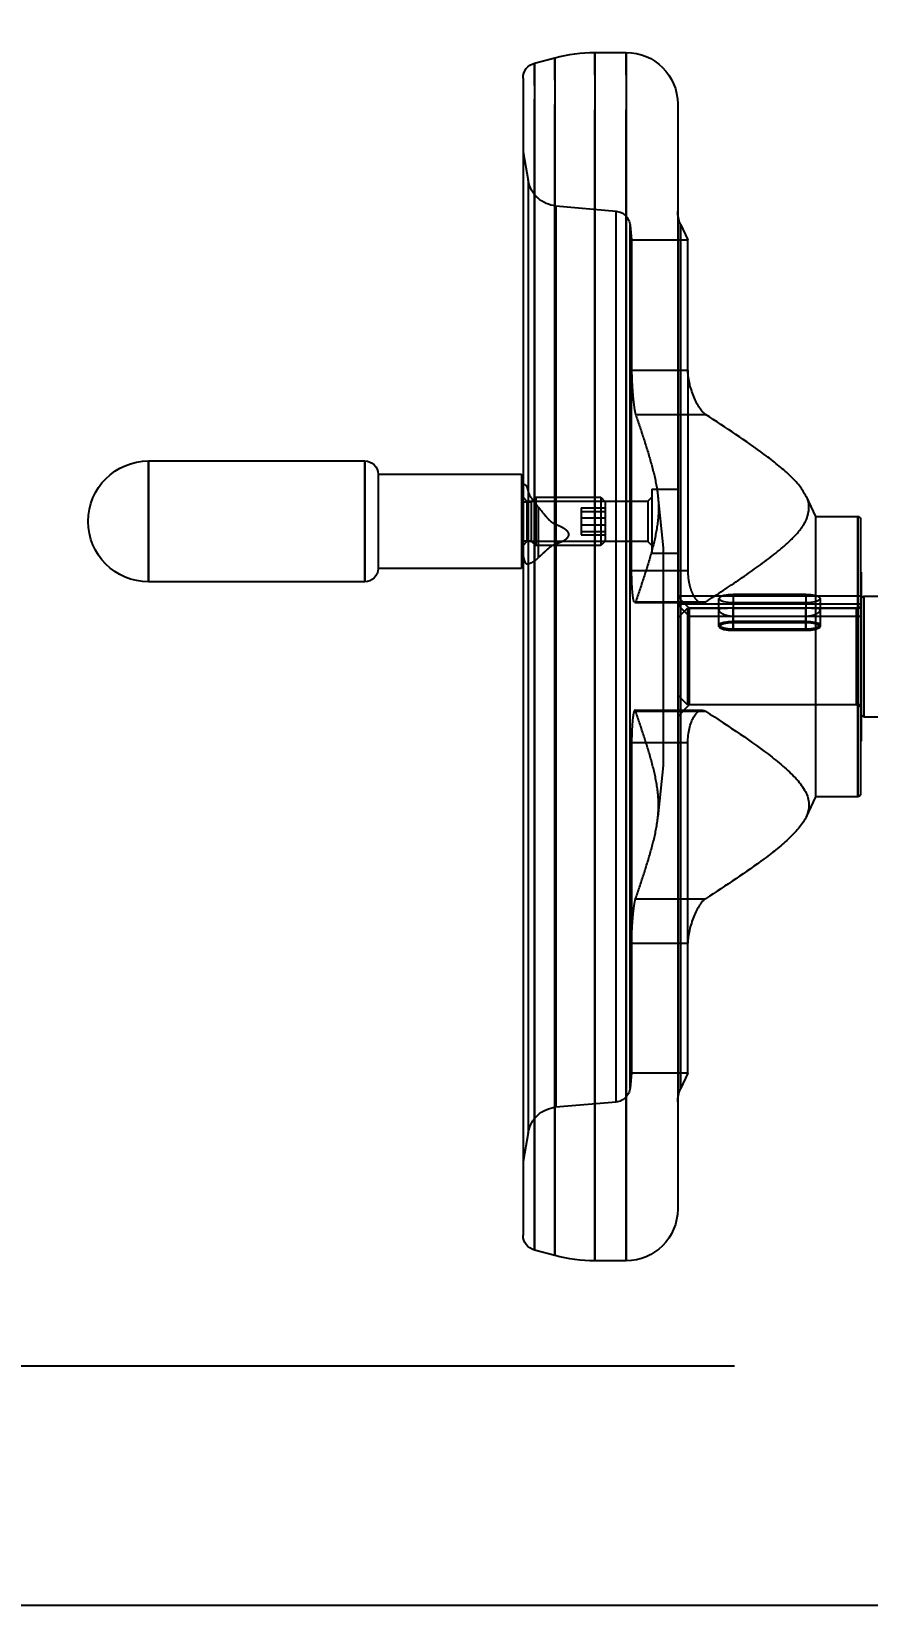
# Model space of a CAD drawing. Header units: metres. Extents: x 0 to 63075, y 0 to 44550.
# Drawn here: x 36787.3 to 36960.3, y 17234.2 to 17561.4 of the extents above; entities that cross this region are included whole.
import ezdxf

# ---------------------------------------------------------------- set-up
doc = ezdxf.new("R2010")
doc.units = ezdxf.units.M
doc.header["$LTSCALE"] = 75
doc.linetypes.add('HIDDEN2', pattern=[4.7625, 3.175, -1.5875])
for name, color, linetype in [('SDM', 7, 'Continuous'), ('SL1', 8, 'Continuous'), ('SL4', 4, 'Continuous'), ('ST1', 7, 'HIDDEN2')]:
    doc.layers.add(name, color=color, linetype=linetype)
doc.styles.add('ROMANS', font='ROMANS.SHX')
doc.dimstyles.new('75___1-75', dxfattribs={"dimscale": 75, "dimtxt": 2.5, "dimasz": 2, "dimexe": 1.5, "dimexo": 1, "dimgap": 0.5, "dimtad": 1, "dimdec": 0, "dimzin": 12, "dimtxsty": 'ROMANS', "dimcen": 0, "dimclrd": 256, "dimclre": 256, "dimclrt": 3, "dimazin": 3, "dimtfac": 1, "dimtdec": 0, "dimtmove": 0, "dimatfit": 0, "dimfxl": 1, "dimlwd": -1, "dimlwe": -1, "dimarcsym": 0})

# ---------------------------------------------------------------- blocks, each defined once
blk = doc.blocks.new('A$C916a30d5')
at = {"layer": 'SL1'}
blk.add_line((478, 6455.53), (7122, 6455.53), dxfattribs=at)
blk = doc.blocks.new('*D27')
at = {"layer": 'Defpoints', "color": 0, "transparency": 16777216}
for p in [(37007.79, 17285.37), (33880.11, 15935.3), (38625.53, 15935.3)]:
    blk.add_point(p, dxfattribs=at)
at = {"layer": 'SDM', "transparency": 16777216}
for p, q in [((36932.79, 17285.37), (33767.61, 17285.37)), ((33880.11, 17135.37), (33880.11, 16085.3)), ((38550.53, 15935.3), (33767.61, 15935.3))]:
    blk.add_line(p, q, dxfattribs=at)
for points in [[(33855.11, 17135.37), (33905.11, 17135.37), (33880.11, 17285.37)], [(33855.11, 16085.3), (33905.11, 16085.3), (33880.11, 15935.3)]]:
    blk.add_solid(points, dxfattribs=at)
at = {"layer": 'SDM', "color": 3, "transparency": 16777216, "insert": (33748.86, 16610.34), "char_height": 187.5, "attachment_point": 5, "rotation": 90, "style": 'ROMANS'}
blk.add_mtext('1350', dxfattribs=at)
blk = doc.blocks.new('*D28')
at = {"layer": 'Defpoints', "color": 0, "transparency": 16777216}
for p in [(33880.11, 17728.44), (37150.03, 17728.44), (37007.79, 17285.37)]:
    blk.add_point(p, dxfattribs=at)
at = {"layer": 'SDM', "transparency": 16777216}
for p, q in [((33880.11, 17878.44), (33880.11, 18585.58)), ((37075.03, 17728.44), (33767.61, 17728.44)), ((33880.11, 17285.37), (33880.11, 17728.44)), ((36932.79, 17285.37), (33767.61, 17285.37)), ((33880.11, 17135.37), (33880.11, 16985.37))]:
    blk.add_line(p, q, dxfattribs=at)
for points in [[(33855.11, 17878.44), (33905.11, 17878.44), (33880.11, 17728.44)], [(33855.11, 17135.37), (33905.11, 17135.37), (33880.11, 17285.37)]]:
    blk.add_solid(points, dxfattribs=at)
at = {"layer": 'SDM', "color": 3, "transparency": 16777216, "insert": (33748.86, 18307.01), "char_height": 187.5, "attachment_point": 5, "rotation": 90, "style": 'ROMANS'}
blk.add_mtext('443', dxfattribs=at)
blk = doc.blocks.new('A$C542b401d')
at = {"layer": 'SL4'}
for p, q in [((439.12, 1617), (432.67, 1617)), ((432.67, 1617), (432.67, 1367)), ((439.12, 1617), (439.12, 1367)), ((451.63, 1614.78), (447.4, 1615.91)), ((447.4, 1615.91), (447.4, 1368.09)), ((451.63, 1614.78), (451.63, 1369.22)), ((454, 1611.69), (454, 1372.31)), ((422, 1606.33), (422, 1377.67)), ((421.41, 1581.45), (419.91, 1578.21)), ((421.41, 1581.45), (421.41, 1402.55)), ((419.91, 1551.26), (419.91, 1578.21)), ((531.5, 1532.47), (486.75, 1532.47)), ((486.75, 1532.47), (486.75, 1523.36)), ((531.5, 1532.47), (531.5, 1523.36)), ((484, 1529.72), (454.3, 1529.72)), ((454.3, 1529.72), (454.3, 1522.61)), ((484, 1529.72), (484, 1522.61)), ((395.42, 1525.15), (393.5, 1521)), ((454.3, 1527.28), (454, 1527.28)), ((454.3, 1522.61), (454.3, 1510.22)), ((484, 1522.61), (484, 1510.22)), ((486.75, 1523.36), (486.75, 1507.47)), ((531.5, 1523.36), (531.5, 1507.47)), ((384.2, 1520.5), (384.2, 1463.5)), ((393.5, 1521), (384.7, 1521)), ((384.7, 1521), (384.7, 1463)), ((393.5, 1521), (393.5, 1463)), ((454, 1512.65), (454.3, 1512.65)), ((384.2, 1509.5), (384, 1509.5)), ((384, 1509.5), (384, 1474.5)), ((454.3, 1510.22), (484, 1510.22)), ((486.75, 1507.47), (531.5, 1507.47)), ((383.5, 1504.5), (380.57, 1504.5)), ((384, 1504), (383.5, 1504.5)), ((383.5, 1504.5), (383.5, 1479.5)), ((380.57, 1479.5), (383.5, 1479.5)), ((383.5, 1479.5), (384, 1480)), ((417.57, 1480.69), (416.23, 1480.69)), ((384, 1474.5), (384.2, 1474.5)), ((419.91, 1405.79), (419.91, 1474.2)), ((384.7, 1463), (393.5, 1463)), ((393.5, 1463), (395.42, 1458.85)), ((419.91, 1441.9), (416.23, 1441.9)), ((419.91, 1405.79), (421.41, 1402.55)), ((447.4, 1368.09), (451.63, 1369.22)), ((432.67, 1367), (439.12, 1367))]:
    blk.add_line(p, q, dxfattribs=at)
for centre, radius, start, end in [((432.67, 1606.33), 10.67, 90, 180), ((439.12, 1585), 32, 75, 90), ((450.8, 1611.69), 3.2, 360, 75), ((415.6, 1584.13), 6.4, 335.216, 0), ((486.75, 1529.72), 2.75, 90, 180), ((531.5, 1519.97), 12.5, 270, 90), ((384.7, 1520.5), 0.5, 90, 180), ((486.75, 1510.22), 2.75, 180, 270), ((384.7, 1463.5), 0.5, 180, 270), ((415.6, 1399.87), 6.4, 360, 24.784), ((432.67, 1377.67), 10.67, 180, 270), ((450.8, 1372.31), 3.2, 285, 0), ((439.12, 1399), 32, 270, 285)]:
    blk.add_arc(centre, radius, start, end, dxfattribs=at)
for points, knots in [([(416.23, 1542.1), (416.43, 1542.25), (416.83, 1542.57), (417.47, 1543.42), (418.1, 1544.49), (418.68, 1545.77), (419.19, 1547.18), (419.59, 1548.64), (419.86, 1550.08), (419.9, 1550.87), (419.91, 1551.26)], [0, 0, 0, 0, 0.124975, 0.249964, 0.374956, 0.499832, 0.624681, 0.749518, 0.874353, 1, 1, 1, 1]), ([(395.43, 1525.15), (395.84, 1525.87), (396.67, 1527.35), (398.8, 1529.52), (401.28, 1531.69), (404.94, 1534.51), (409.9, 1537.98), (414.12, 1540.72), (416.23, 1542.1)], [0, 0, 0, 0, 0.123236, 0.249976, 0.376208, 0.502417, 0.750917, 1, 1, 1, 1]), ([(416.23, 1480.69), (413.81, 1479.12), (408.99, 1475.97), (403.39, 1471.99), (399.46, 1468.76), (396.98, 1466.29), (395.24, 1463.78), (394.64, 1461.31), (395.22, 1458.93), (396.69, 1456.68), (398.79, 1454.48), (401.28, 1452.31), (404.94, 1449.49), (409.9, 1446.02), (414.12, 1443.28), (416.23, 1441.9)], [0, 0, 0, 0, 0.125548, 0.25094, 0.313675, 0.376629, 0.439322, 0.501678, 0.558004, 0.614337, 0.670086, 0.725612, 0.781127, 0.890435, 1, 1, 1, 1]), ([(419.91, 1474.2), (419.9, 1474.7), (419.86, 1475.7), (419.59, 1477.18), (419.19, 1478.5), (418.68, 1479.57), (418.1, 1480.36), (417.47, 1480.82), (416.83, 1480.97), (416.43, 1480.79), (416.23, 1480.69)], [0, 0, 0, 0, 0.1248652, 0.2498461, 0.3748937, 0.4999464, 0.6249833, 0.7499533, 0.8748223, 1, 1, 1, 1]), ([(416.23, 1441.9), (416.43, 1441.75), (416.83, 1441.43), (417.47, 1440.58), (418.1, 1439.51), (418.68, 1438.23), (419.19, 1436.82), (419.59, 1435.36), (419.86, 1433.92), (419.9, 1433.13), (419.91, 1432.74)], [0, 0, 0, 0, 0.124975, 0.249964, 0.374956, 0.499832, 0.624681, 0.749518, 0.874353, 1, 1, 1, 1])]:
    blk.add_open_spline(points, degree=3, knots=knots, dxfattribs=at)
at = {"layer": 'ST1'}
for p, q in [((432.67, 1612.3), (432.67, 1617)), ((439.12, 1612.3), (439.12, 1617)), ((447.4, 1611.25), (447.4, 1615.91)), ((451.63, 1610.16), (451.63, 1614.78)), ((432.67, 1367), (432.67, 1612.3)), ((439.12, 1367), (439.12, 1612.3)), ((447.4, 1368.09), (447.4, 1611.25)), ((451.63, 1369.22), (451.63, 1610.16)), ((454, 1596.46), (452.95, 1590.5)), ((452.95, 1590.49), (452.95, 1393.53)), ((447.2, 1585.24), (434.76, 1584.15)), ((434.76, 1399.85), (434.76, 1584.12)), ((447.2, 1585.21), (447.2, 1398.8)), ((421.41, 1578.09), (421.41, 1581.45)), ((431.85, 1581.29), (431.54, 1578.21)), ((431.85, 1402.74), (431.85, 1581.26)), ((431.54, 1578.21), (419.91, 1578.21)), ((421.41, 1402.55), (421.41, 1578.09)), ((431.54, 1578.21), (431.54, 1551.26)), ((419.91, 1551.26), (419.91, 1509.8)), ((431.54, 1551.26), (419.91, 1551.26)), ((431.54, 1509.8), (431.54, 1551.26)), ((430.72, 1542.1), (416.23, 1542.1)), ((486.75, 1507.47), (486.75, 1532.47)), ((531.5, 1507.47), (531.5, 1532.47)), ((427.33, 1526.63), (422, 1526.63)), ((426.09, 1525.16), (425, 1514.5)), ((427.33, 1526.63), (427.33, 1513.3)), ((428.15, 1524.15), (427.33, 1524.97)), ((437.92, 1524.97), (437, 1524.05)), ((437.92, 1524.97), (437.92, 1521.32)), ((451.38, 1524.97), (437.92, 1524.97)), ((451.38, 1524.97), (451.38, 1521.32)), ((452.3, 1524.05), (451.38, 1524.97)), ((454, 1524.97), (453.19, 1524.15)), ((428.15, 1524.15), (428.15, 1515.78)), ((453.19, 1524.15), (428.15, 1524.15)), ((437, 1524.05), (437, 1521.07)), ((442, 1522.75), (437, 1522.75)), ((442, 1522.03), (437, 1522.03)), ((442, 1522.75), (442, 1522.03)), ((442, 1522.03), (442, 1519.26)), ((450.8, 1512.48), (450.8, 1522.89)), ((452.3, 1524.05), (452.3, 1521.07)), ((454, 1524.05), (452.3, 1524.05)), ((453.19, 1524.15), (453.19, 1515.78)), ((384.7, 1519.91), (384.7, 1521)), ((384.7, 1463), (384.7, 1519.91)), ((437, 1521.07), (437, 1515.89)), ((442, 1520.68), (437, 1520.68)), ((442, 1519.26), (437, 1519.26)), ((437.92, 1521.32), (437.92, 1514.97)), ((442, 1519.26), (442, 1517.19)), ((451.38, 1521.32), (451.38, 1514.97)), ((452.3, 1521.07), (452.3, 1515.89)), ((427.33, 1514.97), (428.15, 1515.78)), ((428.15, 1515.78), (453.19, 1515.78)), ((442, 1517.9), (437, 1517.9)), ((442, 1517.19), (437, 1517.19)), ((437, 1515.89), (437.92, 1514.97)), ((451.38, 1514.97), (452.3, 1515.89)), ((452.3, 1515.89), (454, 1515.89)), ((453.19, 1515.78), (454, 1514.97)), ((422, 1513.3), (427.33, 1513.3)), ((425, 1514.5), (425, 1469.5)), ((437.92, 1514.97), (451.38, 1514.97)), ((431.54, 1509.8), (419.91, 1509.8)), ((422, 1504.56), (384, 1504.56)), ((422, 1502.93), (384, 1502.93)), ((392.5, 1504.03), (392.5, 1498.26)), ((395.5, 1504.84), (395.5, 1499.07)), ((395.5, 1504.84), (410.5, 1504.84)), ((410.5, 1503.22), (395.5, 1503.22)), ((395.5, 1503.22), (395.5, 1497.68)), ((410.5, 1504.84), (410.5, 1499.07)), ((410.5, 1503.22), (410.5, 1497.51)), ((413.5, 1498.26), (413.5, 1504.03)), ((430.72, 1503.31), (416.23, 1503.31)), ((416.91, 1503.1), (430.87, 1503.1)), ((419.62, 1502), (422, 1504.37)), ((422, 1502.74), (419.62, 1500.37)), ((422, 1504.38), (420.68, 1503.05)), ((384, 1502), (419.62, 1502)), ((419.62, 1500.37), (384, 1500.37)), ((394.29, 1502), (385, 1502)), ((385, 1482.01), (385, 1501.98)), ((392.5, 1501.62), (392.5, 1498.5)), ((410.5, 1502), (395.5, 1502)), ((395.5, 1499.31), (395.5, 1502)), ((410.5, 1500.37), (395.5, 1500.37)), ((395.5, 1497.68), (395.5, 1500.37)), ((395.5, 1499), (395.5, 1499.31)), ((410.5, 1499.31), (395.5, 1499.31)), ((395.5, 1499.07), (410.5, 1499.07)), ((395.5, 1499), (410.5, 1499)), ((410.5, 1499.31), (410.5, 1502)), ((410.5, 1497.68), (410.5, 1500.37)), ((410.5, 1499.31), (410.5, 1499)), ((420, 1502), (411.7, 1502)), ((413.5, 1498.5), (413.5, 1501.62)), ((419.62, 1502), (419.62, 1482)), ((420, 1502), (420, 1482)), ((422, 1500), (420, 1502)), ((395.5, 1497.68), (410.5, 1497.68)), ((395.5, 1497.5), (395.5, 1497.68)), ((410.5, 1497.51), (395.5, 1497.51)), ((395.5, 1497.51), (395.5, 1497.5)), ((395.5, 1497.5), (410.5, 1497.5)), ((395.5, 1497.5), (395.5, 1497.44)), ((410.5, 1497.44), (395.5, 1497.44)), ((410.5, 1497.68), (410.5, 1497.51)), ((410.5, 1497.5), (410.5, 1497.51)), ((410.5, 1497.5), (410.5, 1497.44)), ((420, 1482), (422, 1484)), ((384, 1482), (419.62, 1482)), ((385, 1482), (420, 1482)), ((430.87, 1480.9), (416.91, 1480.9)), ((430.72, 1480.69), (417.57, 1480.69)), ((419.62, 1482), (422, 1479.62)), ((431.54, 1474.2), (419.91, 1474.2)), ((431.54, 1474.2), (431.54, 1405.79)), ((425, 1469.5), (426.09, 1458.84)), ((430.72, 1441.9), (419.91, 1441.9)), ((431.54, 1432.74), (419.91, 1432.74)), ((419.91, 1405.79), (431.54, 1405.79)), ((431.54, 1405.79), (431.85, 1402.71)), ((434.76, 1399.85), (447.2, 1398.76)), ((452.95, 1393.5), (454, 1387.54))]:
    blk.add_line(p, q, dxfattribs=at)
at = {"layer": 'ST1', "flags": 128}
for points in [[(395.5, 1503.22), (394.47, 1503.26), (393.57, 1503.41), (392.9, 1503.62), (392.55, 1503.89), (392.55, 1504.17), (392.9, 1504.44), (393.57, 1504.65), (394.47, 1504.8), (395.5, 1504.84)], [(410.5, 1504.84), (411.53, 1504.8), (412.43, 1504.65), (413.1, 1504.44), (413.45, 1504.17), (413.45, 1503.89), (413.1, 1503.62), (412.43, 1503.41), (411.53, 1503.26), (410.5, 1503.22)], [(395.5, 1499.31), (394.47, 1499.26), (393.57, 1499.12), (392.9, 1498.9), (392.55, 1498.64), (392.5, 1498.5)], [(395.5, 1497.44), (394.47, 1497.49), (393.57, 1497.63), (392.9, 1497.85), (392.55, 1498.11), (392.55, 1498.4), (392.9, 1498.66), (393.57, 1498.88), (394.47, 1499.02), (395.5, 1499.07)], [(395.5, 1497.51), (394.45, 1497.57), (393.56, 1497.73), (392.96, 1497.97), (392.75, 1498.26), (392.96, 1498.54), (393.56, 1498.78), (394.45, 1498.95), (395.5, 1499)], [(410.5, 1497.68), (411.53, 1497.73), (412.43, 1497.87), (413.1, 1498.09), (413.45, 1498.35), (413.45, 1498.64), (413.1, 1498.9), (412.43, 1499.12), (411.53, 1499.26), (410.5, 1499.31)], [(410.5, 1499.07), (411.53, 1499.02), (412.43, 1498.88), (413.1, 1498.66), (413.45, 1498.4), (413.45, 1498.11), (413.1, 1497.85), (412.43, 1497.63), (411.53, 1497.49), (410.5, 1497.44)], [(410.5, 1499), (411.55, 1498.95), (412.44, 1498.78), (413.04, 1498.54), (413.25, 1498.26), (413.04, 1497.97), (412.44, 1497.73), (411.55, 1497.57), (410.5, 1497.51)], [(392.5, 1498.5), (392.55, 1498.35), (392.9, 1498.09), (393.57, 1497.87), (394.47, 1497.73), (395.5, 1497.68)]]:
    blk.add_lwpolyline(points, dxfattribs=at)
at = {"layer": 'ST1'}
for centre, radius, start, end in [((446.65, 1591.61), 6.4, 275, 350), ((435.04, 1580.96), 3.2, 95, 174.1418), ((450.8, 1513.17), 3.2, 324.84, 0), ((385, 1503), 1, 180, 270), ((385, 1481), 1, 90, 180), ((435.04, 1403.04), 3.2, 185.8582, 265), ((446.65, 1392.39), 6.4, 10, 85)]:
    blk.add_arc(centre, radius, start, end, dxfattribs=at)
for points, knots in [([(431.54, 1551.26), (431.53, 1550.89), (431.53, 1550.15), (431.47, 1548.79), (431.39, 1547.36), (431.28, 1545.94), (431.15, 1544.61), (431, 1543.48), (430.86, 1542.58), (430.76, 1542.26), (430.72, 1542.1)], [0, 0, 0, 0, 0.125039, 0.250083, 0.37513, 0.500179, 0.625205, 0.750209, 0.875377, 1, 1, 1, 1]), ([(430.72, 1542.1), (430.17, 1540.48), (429.07, 1537.26), (427.57, 1532.42), (426.33, 1527.57), (425.78, 1522.7), (426.33, 1517.84), (427.56, 1512.98), (429.07, 1508.14), (430.17, 1504.92), (430.72, 1503.31)], [0, 0, 0, 0, 0.124879, 0.249755, 0.374717, 0.499956, 0.625212, 0.750198, 0.875098, 1, 1, 1, 1]), ([(416.23, 1503.31), (413.81, 1504.88), (408.99, 1508.03), (403.39, 1512.01), (399.46, 1515.24), (396.98, 1517.71), (395.22, 1520.23), (394.71, 1522.69), (394.91, 1524.33), (395.41, 1525.12), (395.43, 1525.15)], [0, 0, 0, 0, 0.224141, 0.448004, 0.560005, 0.672397, 0.784323, 0.895647, 0.996207, 1, 1, 1, 1]), ([(450.8, 1522.89), (451.04, 1523.2), (451.51, 1523.83), (452.4, 1524.93), (452.73, 1525.68), (452.95, 1526.18)], [0, 0, 0, 0, 0.249889, 0.500122, 1, 1, 1, 1]), ([(454, 1526.74), (454, 1526.8), (454, 1526.94), (453.97, 1527.14), (453.92, 1527.41), (453.78, 1527.68), (453.54, 1527.64), (453.24, 1527.14), (453.04, 1526.5), (452.95, 1526.18)], [0, 0, 0, 0, 0.031703, 0.063299, 0.125777, 0.251683, 0.501132, 0.753239, 1, 1, 1, 1]), ([(450.8, 1522.89), (450.28, 1522.22), (449.51, 1521.22), (448.32, 1519.95), (447.58, 1519.51), (447.2, 1519.29)], [0, 0, 0, 0, 0.498548, 0.748874, 1, 1, 1, 1]), ([(447.2, 1515.33), (446.66, 1515.53), (445.85, 1515.83), (445, 1516.37), (444.66, 1516.75), (444.54, 1517.01), (444.5, 1517.23), (444.52, 1517.45), (444.63, 1517.72), (444.96, 1518.12), (445.83, 1518.72), (446.65, 1519.06), (447.2, 1519.29)], [0, 0, 0, 0, 0.2462589, 0.3705198, 0.4330709, 0.4648509, 0.4966135, 0.5282605, 0.5599428, 0.6231828, 0.7487849, 1, 1, 1, 1]), ([(447.2, 1515.33), (447.58, 1515.14), (448.32, 1514.75), (449.51, 1513.69), (450.28, 1512.96), (450.8, 1512.48)], [0, 0, 0, 0, 0.250171, 0.49994, 1, 1, 1, 1]), ([(452.95, 1511.15), (452.73, 1511.24), (452.4, 1511.39), (451.51, 1511.86), (451.04, 1512.27), (450.8, 1512.48)], [0, 0, 0, 0, 0.498196, 0.74849, 1, 1, 1, 1]), ([(452.95, 1511.15), (453.04, 1511.11), (453.24, 1511.04), (453.54, 1511.47), (453.78, 1512.18), (453.92, 1512.92), (453.97, 1513.37), (454, 1513.66), (454, 1513.8), (454, 1513.87)], [0, 0, 0, 0, 0.245819, 0.498539, 0.747974, 0.874019, 0.93689, 0.968515, 1, 1, 1, 1]), ([(419.91, 1509.8), (419.9, 1509.3), (419.86, 1508.3), (419.59, 1506.82), (419.19, 1505.5), (418.68, 1504.43), (418.1, 1503.64), (417.47, 1503.18), (416.83, 1503.03), (416.43, 1503.21), (416.23, 1503.31)], [0, 0, 0, 0, 0.1248652, 0.2498461, 0.3748937, 0.4999464, 0.6249833, 0.7499533, 0.8748223, 1, 1, 1, 1]), ([(431, 1503.26), (431.05, 1503.4), (431.15, 1503.69), (431.28, 1504.55), (431.39, 1505.65), (431.47, 1506.96), (431.53, 1508.38), (431.53, 1509.33), (431.54, 1509.8)], [0, 0, 0, 0, 0.166924, 0.333442, 0.500154, 0.666868, 0.83352, 1, 1, 1, 1]), ([(430.72, 1503.31), (430.76, 1503.18), (430.81, 1503.05), (430.86, 1503.11), (430.87, 1503.11)], [0, 0, 0, 0, 0.931352, 1, 1, 1, 1]), ([(395.5, 1500.37), (395.17, 1500.38), (394.51, 1500.42), (393.63, 1500.69), (392.94, 1501.04), (392.53, 1501.41), (392.46, 1501.71), (392.71, 1501.9), (393.26, 1501.99), (394.06, 1502), (394.86, 1502), (395.35, 1502), (395.5, 1502)], [0, 0, 0, 0, 0.104038, 0.207959, 0.314868, 0.423943, 0.529873, 0.632457, 0.736269, 0.844079, 0.952872, 1, 1, 1, 1]), ([(410.5, 1502), (410.83, 1502), (411.49, 1502), (412.37, 1502), (413.06, 1501.96), (413.47, 1501.81), (413.54, 1501.56), (413.29, 1501.23), (412.74, 1500.86), (411.94, 1500.54), (411.14, 1500.38), (410.65, 1500.37), (410.5, 1500.37)], [0, 0, 0, 0, 0.104038, 0.207959, 0.314868, 0.423943, 0.529873, 0.632457, 0.736269, 0.844079, 0.952872, 1, 1, 1, 1]), ([(410.5, 1497.5), (410.66, 1497.5), (411.15, 1497.51), (411.92, 1497.59), (412.7, 1497.76), (413.18, 1497.98), (413.48, 1498.23), (413.47, 1498.42), (413.47, 1498.48)], [0, 0, 0, 0, 0.110054, 0.322248, 0.536598, 0.75604, 0.923041, 1, 1, 1, 1]), ([(430.72, 1441.9), (430.17, 1443.52), (429.07, 1446.74), (427.57, 1451.58), (426.33, 1456.43), (425.78, 1461.3), (426.33, 1466.16), (427.56, 1471.02), (429.07, 1475.86), (430.17, 1479.08), (430.72, 1480.69)], [0, 0, 0, 0, 0.124879, 0.249755, 0.374717, 0.499956, 0.625212, 0.750198, 0.875098, 1, 1, 1, 1]), ([(430.72, 1480.69), (430.76, 1480.79), (430.86, 1480.98), (431, 1480.8), (431.15, 1480.29), (431.28, 1479.45), (431.39, 1478.35), (431.47, 1477.04), (431.53, 1475.62), (431.53, 1474.67), (431.54, 1474.2)], [0, 0, 0, 0, 0.124882, 0.250059, 0.375242, 0.500121, 0.625145, 0.750171, 0.87515, 1, 1, 1, 1]), ([(431.54, 1432.74), (431.53, 1433.11), (431.53, 1433.85), (431.47, 1435.21), (431.39, 1436.64), (431.28, 1438.06), (431.15, 1439.39), (431, 1440.52), (430.86, 1441.42), (430.76, 1441.74), (430.72, 1441.9)], [0, 0, 0, 0, 0.1250388, 0.2500833, 0.3751299, 0.5001793, 0.6252048, 0.7502092, 0.8753774, 1, 1, 1, 1])]:
    blk.add_open_spline(points, degree=3, knots=knots, dxfattribs=at)

msp = doc.modelspace()

# ---------------------------------------------------------------- block references
at = {"layer": 'SDM'}
msp.add_blockref('A$C916a30d5', (34950.53, 10780.37), dxfattribs=at)
at = {"layer": 'SDM', "xscale": -1}
msp.add_blockref('A$C542b401d', (37343.03, 15940.14), dxfattribs=at)

# ---------------------------------------------------------------- dimensions: what is measured, and where the dimension line sits
at = {"layer": 'SDM'}
for base, p2, picture, middle in [((33880.11, 17728.44), (37150.03, 17728.44), '*D28', (33748.86, 18307.01)), ((33880.11, 15935.3), (38625.53, 15935.3), '*D27', (33748.86, 16610.34))]:
    dim = msp.add_linear_dim(base=base, p1=(37007.79, 17285.37), p2=p2, angle=90, dimstyle='75___1-75', dxfattribs=at)
    dim.commit()
    dim.dimension.update_dxf_attribs({"geometry": picture, "text_midpoint": middle})

doc.saveas('drawing.dxf')
